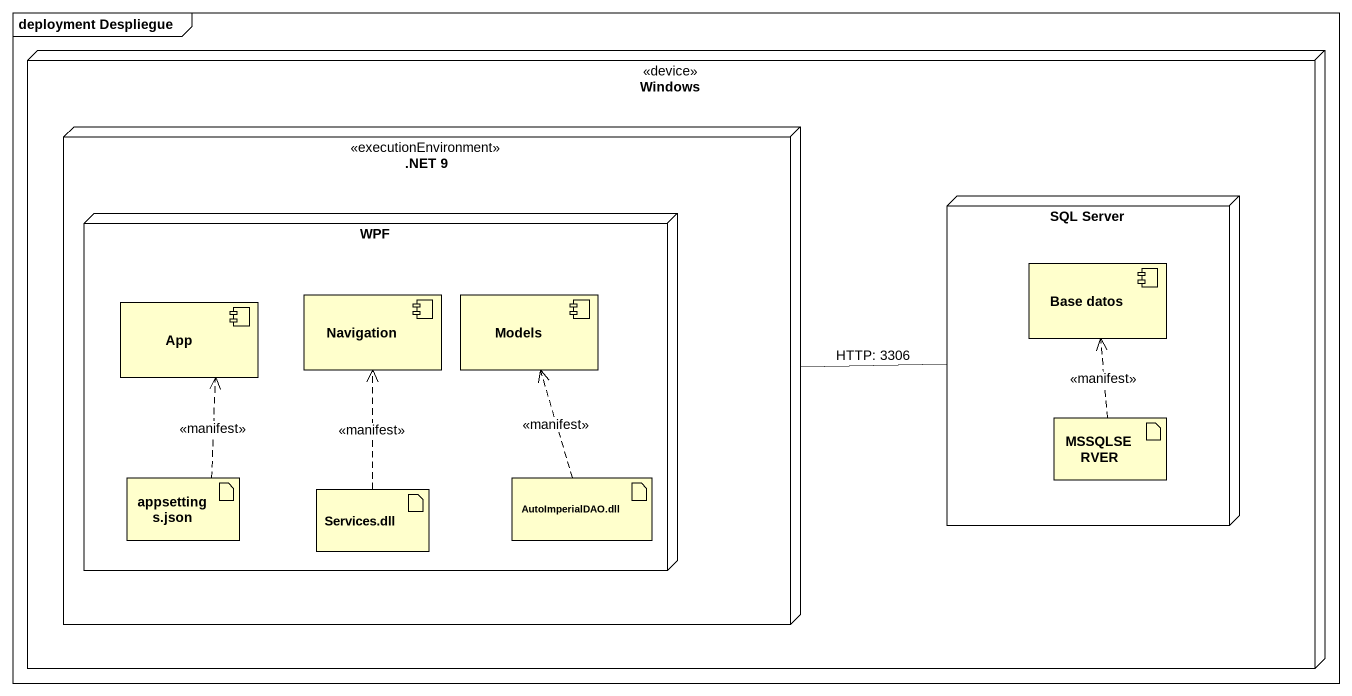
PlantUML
@startuml
mainframe deployment Despliegue
node Windows <<device>> {
  node ".NET 9" as NET_9 <<executionEnvironment>> {
    node WPF {
      component Navigation
      component Models
      component App
      artifact "appsettings.json" as appsettings_json
      artifact "Services.dll" as Services_dll
      artifact "AutoImperialDAO.dll" as AutoImperialDAO_dll
    }
  }
  node "SQL Server" as SQL_Server {
    component "Base datos" as Base_datos
    artifact MSSQLSERVER
  }
}
SQL_Server -left- NET_9 : HTTP: 3306
MSSQLSERVER .up.> Base_datos : <<manifest>>
appsettings_json .up.> App : <<manifest>>
Services_dll .up.> Navigation : <<manifest>>
AutoImperialDAO_dll .up.> Models : <<manifest>>
@enduml
